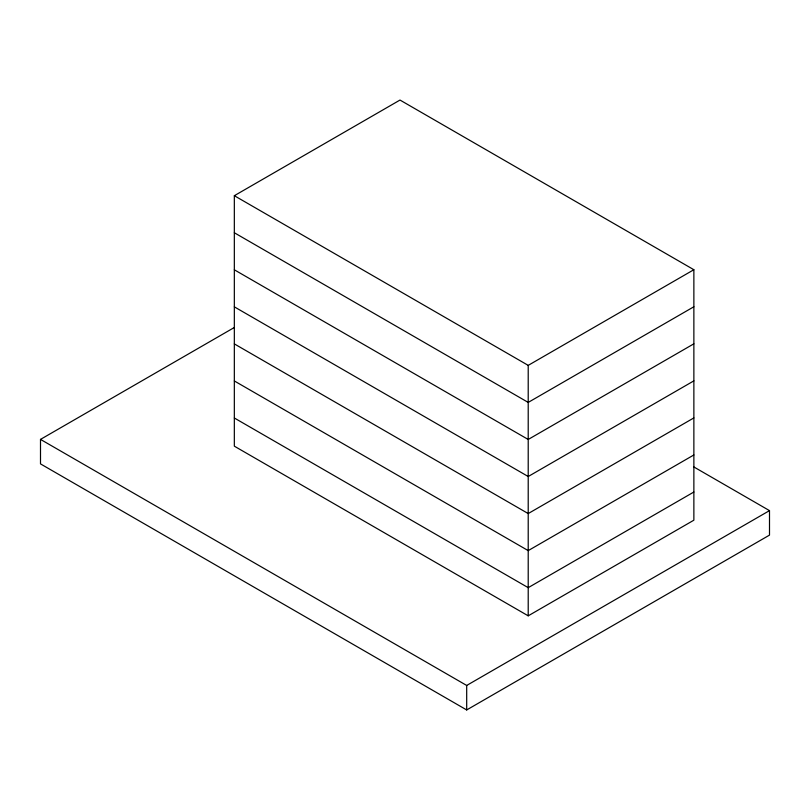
<?xml version="1.0" encoding="UTF-8"?>
<svg xmlns="http://www.w3.org/2000/svg" width="810" height="810" viewBox="0 0 810 810"><rect width="100%" height="100%" fill="white"/><g stroke="black" fill="none" stroke-linecap="round" stroke-linejoin="round"><path stroke-width="1.21" d="M234.333 195.706L399.998 100.055L693.866 269.72L693.866 520.192L528.211 615.833L234.333 446.168L234.333 195.706L528.211 365.371L693.866 269.72M693.907 466.985L769.5 510.624L769.5 535.116L466.692 709.945L40.5 463.887L40.5 439.395L233.989 327.685M693.866 306.767L528.211 402.418L234.333 232.753M693.866 343.825L528.211 439.466L234.333 269.801M693.866 380.872L528.211 476.513L234.333 306.848M693.866 417.919L528.211 513.57L234.333 343.896M693.866 454.967L528.211 550.618L234.333 380.953M693.866 492.024L528.211 587.665L234.333 418M40.5 439.395L466.692 685.452L769.5 510.624M528.211 365.371L528.211 615.833M466.692 685.452L466.692 709.945"/></g></svg>
